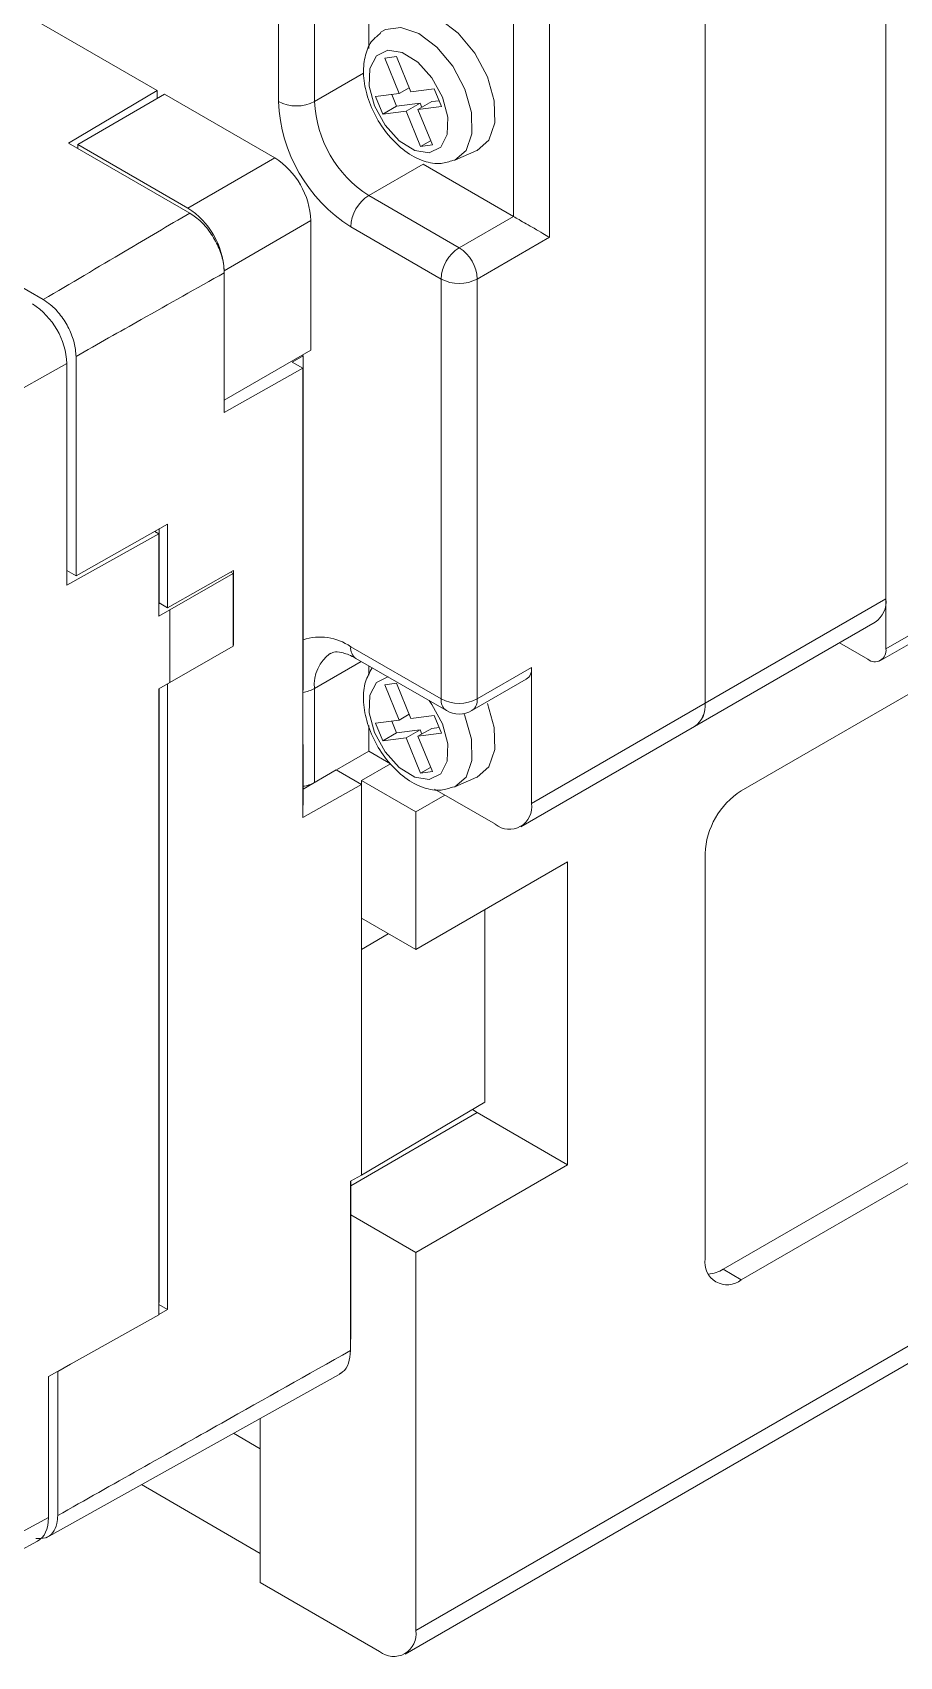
# Model space of a CAD drawing. Header units: inches. Extents: x 0.2 to 16.3, y 0.2 to 11.5.
# Drawn here: x 13.945 to 14.279, y 9.64 to 10.265 of the extents above; entities that cross this region are included whole.
import ezdxf

# ---------------------------------------------------------------- set-up
doc = ezdxf.new("R2010")
doc.units = ezdxf.units.IN
doc.header["$MEASUREMENT"] = 0

msp = doc.modelspace()

# ---------------------------------------------------------------- linework, layer by layer
at = {"color": 7, "linetype": 'Continuous', "lineweight": 18}
for p, q in [((14.09243, 9.64975), (15.95345, 10.7241)), ((14.08835, 9.64074), (15.94938, 10.71509)), ((14.27338, 10.38431), (14.27338, 10.04677)), ((14.27338, 10.38431), (14.27338, 10.02748)), ((14.20378, 10.34413), (14.20378, 10.00659)), ((14.20378, 10.00659), (14.20378, 10.30395)), ((14.07433, 10.25851), (14.07433, 10.30154)), ((13.9929, 10.24224), (13.90243, 10.29448)), ((14.03953, 10.23805), (14.03953, 10.28949)), ((14.05345, 10.28949), (14.05345, 10.23805)), ((14.13001, 10.19385), (14.13001, 10.2694)), ((14.14393, 10.2694), (14.14393, 10.18581)), ((14.08499, 10.25535), (14.08048, 10.25477)), ((14.08048, 10.25477), (14.08601, 10.24116)), ((14.09052, 10.24175), (14.08499, 10.25535)), ((13.9588, 10.22208), (13.9929, 10.24224)), ((13.9929, 10.23917), (13.9929, 10.24224)), ((14.08601, 10.24116), (14.07698, 10.23999)), ((14.08985, 10.24338), (14.08601, 10.24116)), ((14.09954, 10.24292), (14.09052, 10.24175)), ((14.1023, 10.23612), (14.09954, 10.24292)), ((14.27338, 10.02748), (14.6492, 10.24444)), ((13.99576, 10.24082), (13.96235, 10.22153)), ((13.99576, 10.24082), (14.03814, 10.21635)), ((14.07698, 10.23999), (14.07975, 10.23318)), ((14.07975, 10.23318), (14.08504, 10.23624)), ((14.08319, 10.24079), (14.08504, 10.23624)), ((14.08504, 10.23624), (14.09406, 10.23741)), ((14.08877, 10.23436), (14.09406, 10.23741)), ((14.09328, 10.23494), (14.09857, 10.238)), ((14.09328, 10.23494), (14.1023, 10.23612)), ((14.0988, 10.22134), (14.09328, 10.23494)), ((14.09406, 10.23741), (14.09472, 10.23578)), ((14.09857, 10.238), (14.10139, 10.23836)), ((14.27134, 10.02297), (14.64716, 10.23993)), ((14.07975, 10.23318), (14.08877, 10.23436)), ((14.08877, 10.23436), (14.09429, 10.22075)), ((14.09814, 10.22297), (14.09429, 10.22075)), ((14.00543, 10.19516), (13.9588, 10.22208)), ((13.96235, 10.22003), (13.96235, 10.22153)), ((14.00473, 10.19707), (13.96235, 10.22153)), ((14.00473, 10.19707), (14.03814, 10.21635)), ((14.09429, 10.22075), (14.0988, 10.22134)), ((14.10744, 10.21545), (14.11599, 10.21923)), ((14.07433, 10.20189), (14.09521, 10.21394)), ((14.09521, 10.21394), (14.13001, 10.19385)), ((14.10744, 10.21545), (14.10711, 10.21531)), ((14.63111, 10.21148), (14.2177, 9.97282)), ((14.07433, 10.20189), (14.10913, 10.1818)), ((14.01865, 10.17296), (14.05206, 10.19224)), ((14.05206, 10.14241), (14.05206, 10.19224)), ((14.10913, 10.1818), (14.13001, 10.19385)), ((13.94906, 10.16182), (13.9073, 10.18593)), ((14.10217, 10.16974), (14.06737, 10.18983)), ((14.14393, 10.18581), (14.11609, 10.16974)), ((14.01871, 10.11835), (14.01871, 10.17215)), ((14.10217, 10.0082), (14.10217, 10.16974)), ((14.11609, 10.16974), (14.11609, 10.0082)), ((14.05206, 10.14241), (14.01871, 10.12316)), ((13.95812, 10.13722), (13.93192, 10.12262)), ((13.95812, 10.052), (13.95812, 10.13722)), ((13.96165, 10.05559), (13.96165, 10.14001)), ((14.049, 10.13541), (14.01871, 10.11835)), ((14.04905, 10.1402), (14.04488, 10.13779)), ((14.04488, 10.13779), (14.049, 10.13541)), ((14.04905, 10.1402), (14.04864, 10.14044)), ((14.049, 9.96258), (14.049, 10.13541)), ((14.04905, 10.01157), (14.04905, 10.1402)), ((13.96165, 10.05559), (13.99687, 10.07543)), ((13.99194, 10.07265), (13.99352, 10.07174)), ((13.9936, 10.07359), (13.9936, 10.04485)), ((13.99687, 10.07543), (13.99687, 10.04328)), ((13.99352, 10.07174), (13.95812, 10.052)), ((13.99352, 10.04007), (13.99352, 10.07174)), ((13.95812, 10.05762), (13.96165, 10.05559)), ((13.99687, 10.04328), (14.02223, 10.05757)), ((14.02213, 10.0565), (13.99777, 10.04244)), ((14.02213, 10.0565), (14.02125, 10.05701)), ((14.02213, 10.02853), (14.02213, 10.0565)), ((14.02223, 10.05757), (14.02223, 10.02895)), ((13.9936, 10.04485), (13.99352, 10.04481)), ((13.99352, 10.04007), (13.99777, 10.04244)), ((13.9936, 10.04517), (13.99687, 10.04328)), ((13.99777, 10.01447), (13.99777, 10.04244)), ((14.20378, 10.00659), (14.27338, 10.04677)), ((14.1997, 9.99758), (14.2693, 10.03775)), ((14.02213, 10.02901), (14.02223, 10.02895)), ((14.02223, 10.02895), (14.02213, 10.0289)), ((14.26642, 10.02346), (14.25548, 10.02977)), ((13.99777, 10.01447), (14.02213, 10.02853)), ((14.06737, 10.02829), (14.10217, 10.0082)), ((14.06941, 10.02379), (14.10421, 10.0037)), ((14.21074, 9.78878), (14.62415, 10.02743)), ((14.2177, 9.78476), (14.63111, 10.02342)), ((14.07433, 10.01741), (14.07433, 10.02095)), ((14.11609, 10.0082), (14.13697, 10.02026)), ((14.13697, 10.02026), (14.13697, 9.96802)), ((13.99777, 10.01447), (13.99352, 10.0121)), ((13.99352, 9.77119), (13.99352, 10.0121)), ((13.9936, 10.01214), (13.9936, 9.77597)), ((13.99687, 10.01396), (13.99687, 9.77328)), ((14.049, 10.01154), (14.04905, 10.01157)), ((14.05345, 10.01222), (14.05345, 9.97605)), ((14.08499, 10.01425), (14.08048, 10.01366)), ((14.08048, 10.01366), (14.08601, 10.00006)), ((14.09052, 10.00064), (14.08499, 10.01425)), ((14.11405, 10.0037), (14.13493, 10.01575)), ((14.13697, 9.96802), (14.20378, 10.00659)), ((14.07433, 9.9881), (14.07433, 9.99795)), ((14.08601, 10.00006), (14.07698, 9.99888)), ((14.07698, 9.99888), (14.07975, 9.99208)), ((14.08319, 9.99969), (14.08504, 9.99513)), ((14.08985, 10.00228), (14.08601, 10.00006)), ((14.09954, 10.00182), (14.09052, 10.00064)), ((14.1023, 9.99501), (14.09954, 10.00182)), ((14.13289, 9.95901), (14.1997, 9.99758)), ((14.07975, 9.99208), (14.08504, 9.99513)), ((14.07975, 9.99208), (14.08877, 9.99325)), ((14.08504, 9.99513), (14.09406, 9.99631)), ((14.08877, 9.99325), (14.09406, 9.99631)), ((14.08877, 9.99325), (14.09429, 9.97965)), ((14.09328, 9.99384), (14.09857, 9.99689)), ((14.09328, 9.99384), (14.1023, 9.99501)), ((14.0988, 9.98023), (14.09328, 9.99384)), ((14.09406, 9.99631), (14.09472, 9.99467)), ((14.09857, 9.99689), (14.10139, 9.99726)), ((14.04905, 9.99069), (14.049, 9.99066)), ((14.04905, 9.96737), (14.04905, 9.99069)), ((14.05345, 9.97605), (14.07433, 9.9881)), ((14.07433, 9.9881), (14.08269, 9.98328)), ((14.04905, 9.97351), (14.06183, 9.98089)), ((14.07155, 9.97528), (14.06183, 9.98089)), ((14.08269, 9.98328), (14.07155, 9.97685)), ((14.09814, 9.98187), (14.09429, 9.97965)), ((14.09429, 9.97965), (14.0988, 9.98023)), ((14.07155, 9.97528), (14.049, 9.96258)), ((14.05626, 9.97767), (14.05626, 9.97767)), ((14.07155, 9.97685), (14.09243, 9.9648)), ((14.07155, 9.97685), (14.07155, 9.96721)), ((14.07155, 9.91179), (14.07155, 9.97528)), ((14.09969, 9.97347), (14.12305, 9.95998)), ((14.10744, 9.97435), (14.10711, 9.97421)), ((14.10744, 9.97435), (14.11599, 9.97813)), ((13.99352, 9.97091), (13.99352, 9.96689)), ((14.04905, 9.96737), (14.049, 9.96734)), ((14.09243, 9.9648), (14.10356, 9.97123)), ((14.09243, 9.91175), (14.09243, 9.9648)), ((14.20378, 9.94871), (14.20378, 9.7928)), ((14.15089, 9.9455), (14.09243, 9.91175)), ((14.15089, 9.9455), (14.15089, 9.82897)), ((14.07155, 9.92381), (14.09243, 9.91175)), ((14.11898, 9.92709), (14.11898, 9.85305)), ((14.08183, 9.91787), (14.07155, 9.91179)), ((14.07155, 9.82499), (14.07155, 9.91179)), ((14.07155, 9.82499), (14.11898, 9.85305)), ((14.11426, 9.85026), (14.11609, 9.84906)), ((14.11609, 9.84906), (14.15089, 9.82897)), ((14.15089, 9.82897), (14.09243, 9.79522)), ((14.06732, 9.82261), (14.07155, 9.82499)), ((14.06732, 9.75751), (14.06732, 9.82261)), ((14.06737, 9.7623), (14.06737, 9.82264)), ((14.09243, 9.79522), (14.06737, 9.80968)), ((14.09243, 9.79522), (14.09243, 9.64975)), ((14.21074, 9.78878), (14.2177, 9.78476)), ((13.9936, 9.77597), (13.99352, 9.77593)), ((13.99352, 9.77521), (13.99687, 9.77328)), ((13.99352, 9.77139), (13.99687, 9.77328)), ((13.95104, 9.74751), (13.99352, 9.77119)), ((14.06737, 9.7623), (14.06732, 9.76118)), ((13.95009, 9.68544), (14.06381, 9.74883)), ((13.95104, 9.69322), (13.95104, 9.74751)), ((13.95111, 9.69792), (13.95111, 9.74755)), ((13.95458, 9.74948), (13.9546, 9.74947)), ((13.9546, 9.74947), (13.95955, 9.75225)), ((13.9546, 9.74947), (13.9546, 9.69401)), ((14.03257, 9.66823), (14.03257, 9.73142)), ((14.03257, 9.71967), (14.02221, 9.72565)), ((14.03257, 9.67948), (13.9868, 9.70591)), ((13.92554, 9.67951), (13.95104, 9.69322)), ((13.92124, 9.67038), (13.94679, 9.68411)), ((14.07851, 9.64172), (14.03257, 9.66823))]:
    msp.add_line(p, q, dxfattribs=at)
at = {"color": 8, "linetype": 'Continuous', "lineweight": 18}
for p, q in [((14.05345, 10.23805), (14.07233, 10.24895)), ((14.05345, 10.01222), (14.07145, 10.02261)), ((14.11609, 9.84906), (14.06737, 9.82093)), ((14.06732, 9.76227), (14.06737, 9.7623)), ((13.95111, 9.69792), (13.95104, 9.69787))]:
    msp.add_line(p, q, dxfattribs=at)
at = {"color": 8, "linetype": 'Continuous', "lineweight": 18, "flags": 128}
for points in [[(14.07875, 10.2646), (14.08073, 10.26578), (14.0867, 10.26656), (14.09356, 10.26421), (14.10049, 10.25901), (14.10665, 10.2516), (14.11129, 10.24286)], [(14.11129, 10.24286), (14.11386, 10.23385), (14.11404, 10.22566), (14.11182, 10.21927), (14.10745, 10.21546), (14.10744, 10.21545)], [(14.08175, 10.01667), (14.08164, 10.01665), (14.07725, 10.0145), (14.07475, 10.00968), (14.07451, 10.00292), (14.07658, 9.99525), (14.08064, 9.98784), (14.08606, 9.98181), (14.09204, 9.97809), (14.09764, 9.97724), (14.10203, 9.97939), (14.10454, 9.98422), (14.10477, 9.99098), (14.1027, 9.99865), (14.1027, 9.99865)], [(14.1027, 9.99865), (14.09865, 10.00606), (14.09754, 10.00755)], [(14.11096, 10.00255), (14.11129, 10.00175), (14.11386, 9.99274), (14.11404, 9.98455), (14.11182, 9.97816), (14.10745, 9.97435), (14.10744, 9.97435)]]:
    msp.add_lwpolyline(points, dxfattribs=at)
at = {"color": 7, "linetype": 'Continuous', "lineweight": 18, "flags": 128}
for points in [[(14.11997, 10.2476), (14.11517, 10.25665), (14.1088, 10.26432), (14.10163, 10.2697), (14.09452, 10.27213), (14.08834, 10.27133), (14.08652, 10.27028)], [(14.1027, 10.23975), (14.09865, 10.24716), (14.09322, 10.25319), (14.08725, 10.25691), (14.08164, 10.25776), (14.07725, 10.25561), (14.07475, 10.25078), (14.07451, 10.24402), (14.07658, 10.23635), (14.08064, 10.22894), (14.08606, 10.22292), (14.09204, 10.2192), (14.09764, 10.21835), (14.10203, 10.2205), (14.10454, 10.22532), (14.10477, 10.23208), (14.1027, 10.23975)], [(14.11599, 10.21923), (14.116, 10.21924), (14.12052, 10.22318), (14.12282, 10.2298), (14.12263, 10.23828), (14.11997, 10.2476)], [(14.11599, 9.97813), (14.116, 9.97813), (14.12052, 9.98208), (14.12282, 9.98869), (14.12263, 9.99717), (14.11997, 10.0065)]]:
    msp.add_lwpolyline(points, dxfattribs=at)
at = {"color": 7, "linetype": 'Continuous', "lineweight": 18}
for centre, radius, start, end in [((14.09997, 10.2408), 0.0605, 182.60548, 237.39452), ((14.04649, 10.25148), 0.01513, 242.60967, 297.39033), ((14.09878, 10.24011), 0.04538, 182.60548, 237.39452), ((14.02184, 10.19087), 0.03025, 2.60548, 57.39452), ((14.08248, 10.18914), 0.01513, 122.60548, 177.39452), ((13.98843, 10.17158), 0.03025, 2.60548, 57.39452), ((14.11728, 10.16906), 0.01513, 122.60548, 177.39452), ((14.10098, 10.16906), 0.01513, 2.60548, 57.39452), ((14.10913, 10.18318), 0.01513, 242.60967, 297.39033), ((13.92938, 10.13592), 0.02877, 2.60548, 57.39452), ((14.26401, 10.04557), 0.00944, 304.05635, 7.25583), ((14.26914, 10.02679), 0.0043, 230.79671, 9.21404), ((14.13229, 10.01966), 0.00472, 304.05635, 7.25583), ((14.10913, 10.02164), 0.01513, 242.60967, 297.39033), ((14.10913, 10.01222), 0.00984, 240.00269, 299.99731), ((14.19414, 10.00552), 0.0097, 305.01333, 6.29885), ((14.19442, 10.0054), 0.00944, 304.05635, 7.25583), ((14.04722, 9.9874), 0.01295, 278.157, 298.77337), ((14.234, 9.94734), 0.03025, 122.60548, 177.39452), ((14.12848, 9.96664), 0.0086, 230.79671, 9.21404), ((14.21227, 9.79142), 0.0086, 170.78596, 309.20329), ((14.20408, 9.7994), 0.01254, 274.29564, 302.10143), ((14.08394, 9.64838), 0.0086, 230.79671, 9.21404)]:
    msp.add_arc(centre, radius, start, end, dxfattribs=at)
at = {"color": 8, "linetype": 'Continuous', "lineweight": 18}
for centre, radius, start, end in [((14.05563, 10.0117), 0.02033, 54.73588, 108.88735), ((14.0679, 10.01382), 0.01453, 124.68365, 186.32894), ((14.07219, 10.02776), 0.00485, 173.70115, 234.98667), ((14.04717, 10.02369), 0.01308, 278.03793, 298.67956), ((14.10699, 10.00767), 0.00485, 173.70115, 234.98667), ((14.11127, 10.00767), 0.00485, 305.01333, 6.29885)]:
    msp.add_arc(centre, radius, start, end, dxfattribs=at)
at = {"color": 7, "linetype": 'Continuous', "lineweight": 18}
msp.add_ellipse((13.93712, 9.70126), major_axis=(-0.00984, 0.01705), ratio=0.577206, start_param=3.124143, end_param=3.92692, dxfattribs=at)
for points, knots in [([(14.0789, 10.26429), (14.07778, 10.26345), (14.075, 10.26136), (14.07278, 10.25588), (14.07197, 10.24892), (14.07326, 10.24087), (14.07661, 10.23252), (14.08174, 10.22482), (14.08821, 10.2186), (14.09513, 10.21492), (14.1017, 10.21368), (14.10532, 10.21491), (14.10688, 10.21544)], [0, 0, 0, 0, 0.063739, 0.158385, 0.258488, 0.367884, 0.480437, 0.593224, 0.707608, 0.825621, 0.924983, 1, 1, 1, 1]), ([(13.94906, 10.16182), (13.95957, 10.16805), (13.97834, 10.17917), (13.99715, 10.19027), (14.00543, 10.19516)], [0, 0, 0, 0, 0.560004, 1, 1, 1, 1]), ([(14.00543, 10.19516), (14.00692, 10.19413), (14.00991, 10.19206), (14.01389, 10.18712), (14.01689, 10.1815), (14.01848, 10.17627), (14.01865, 10.17332), (14.01871, 10.17215)], [0, 0, 0, 0, 0.214702, 0.429406, 0.644091, 0.858768, 1, 1, 1, 1]), ([(14.13001, 10.19385), (14.13071, 10.19344), (14.13224, 10.19257), (14.1351, 10.19091), (14.13827, 10.18908), (14.14143, 10.18726), (14.1431, 10.18629), (14.14393, 10.18581)], [0, 0, 0, 0, 0.1467542, 0.3161257, 0.5102478, 0.7577933, 1, 1, 1, 1]), ([(14.01871, 10.17215), (14.00806, 10.16617), (13.98904, 10.15548), (13.97002, 10.14474), (13.96165, 10.14001)], [0, 0, 0, 0, 0.560005, 1, 1, 1, 1]), ([(13.96165, 10.14001), (13.96151, 10.14172), (13.96123, 10.14515), (13.95906, 10.15076), (13.95586, 10.1559), (13.95232, 10.15968), (13.94998, 10.16121), (13.94906, 10.16182)], [0, 0, 0, 0, 0.214702, 0.429404, 0.644089, 0.858766, 1, 1, 1, 1]), ([(14.05968, 10.02566), (14.06001, 10.02587), (14.06076, 10.02634), (14.06365, 10.0263), (14.06712, 10.02508), (14.06913, 10.02394), (14.06941, 10.02379)], [0, 0, 0, 0, 0.274721, 0.61523, 0.947057, 1, 1, 1, 1]), ([(14.07565, 10.02019), (14.07467, 10.01845), (14.07262, 10.0148), (14.07202, 10.00777), (14.07324, 9.99978), (14.07661, 9.99141), (14.08174, 9.98372), (14.08821, 9.9775), (14.09513, 9.97382), (14.1017, 9.97258), (14.10532, 9.97381), (14.10688, 9.97433)], [0, 0, 0, 0, 0.096714, 0.204152, 0.321564, 0.442365, 0.563417, 0.686183, 0.812844, 0.919486, 1, 1, 1, 1]), ([(13.9546, 9.69401), (13.97564, 9.70589), (14.01322, 9.7271), (14.05079, 9.74822), (14.06732, 9.75751)], [0, 0, 0, 0, 0.560004, 1, 1, 1, 1]), ([(14.06732, 9.75751), (14.06715, 9.75582), (14.06682, 9.75245), (14.06509, 9.74947), (14.06345, 9.74885), (14.06301, 9.74869)], [0, 0, 0, 0, 0.422928, 0.845857, 1, 1, 1, 1]), ([(13.94624, 9.68521), (13.94752, 9.68516), (13.95008, 9.68506), (13.95289, 9.68722), (13.95439, 9.69038), (13.95454, 9.69298), (13.9546, 9.69401)], [0, 0, 0, 0, 0.273402, 0.546782, 0.820153, 1, 1, 1, 1])]:
    msp.add_open_spline(points, degree=3, knots=knots, dxfattribs=at)

doc.saveas('drawing.dxf')
